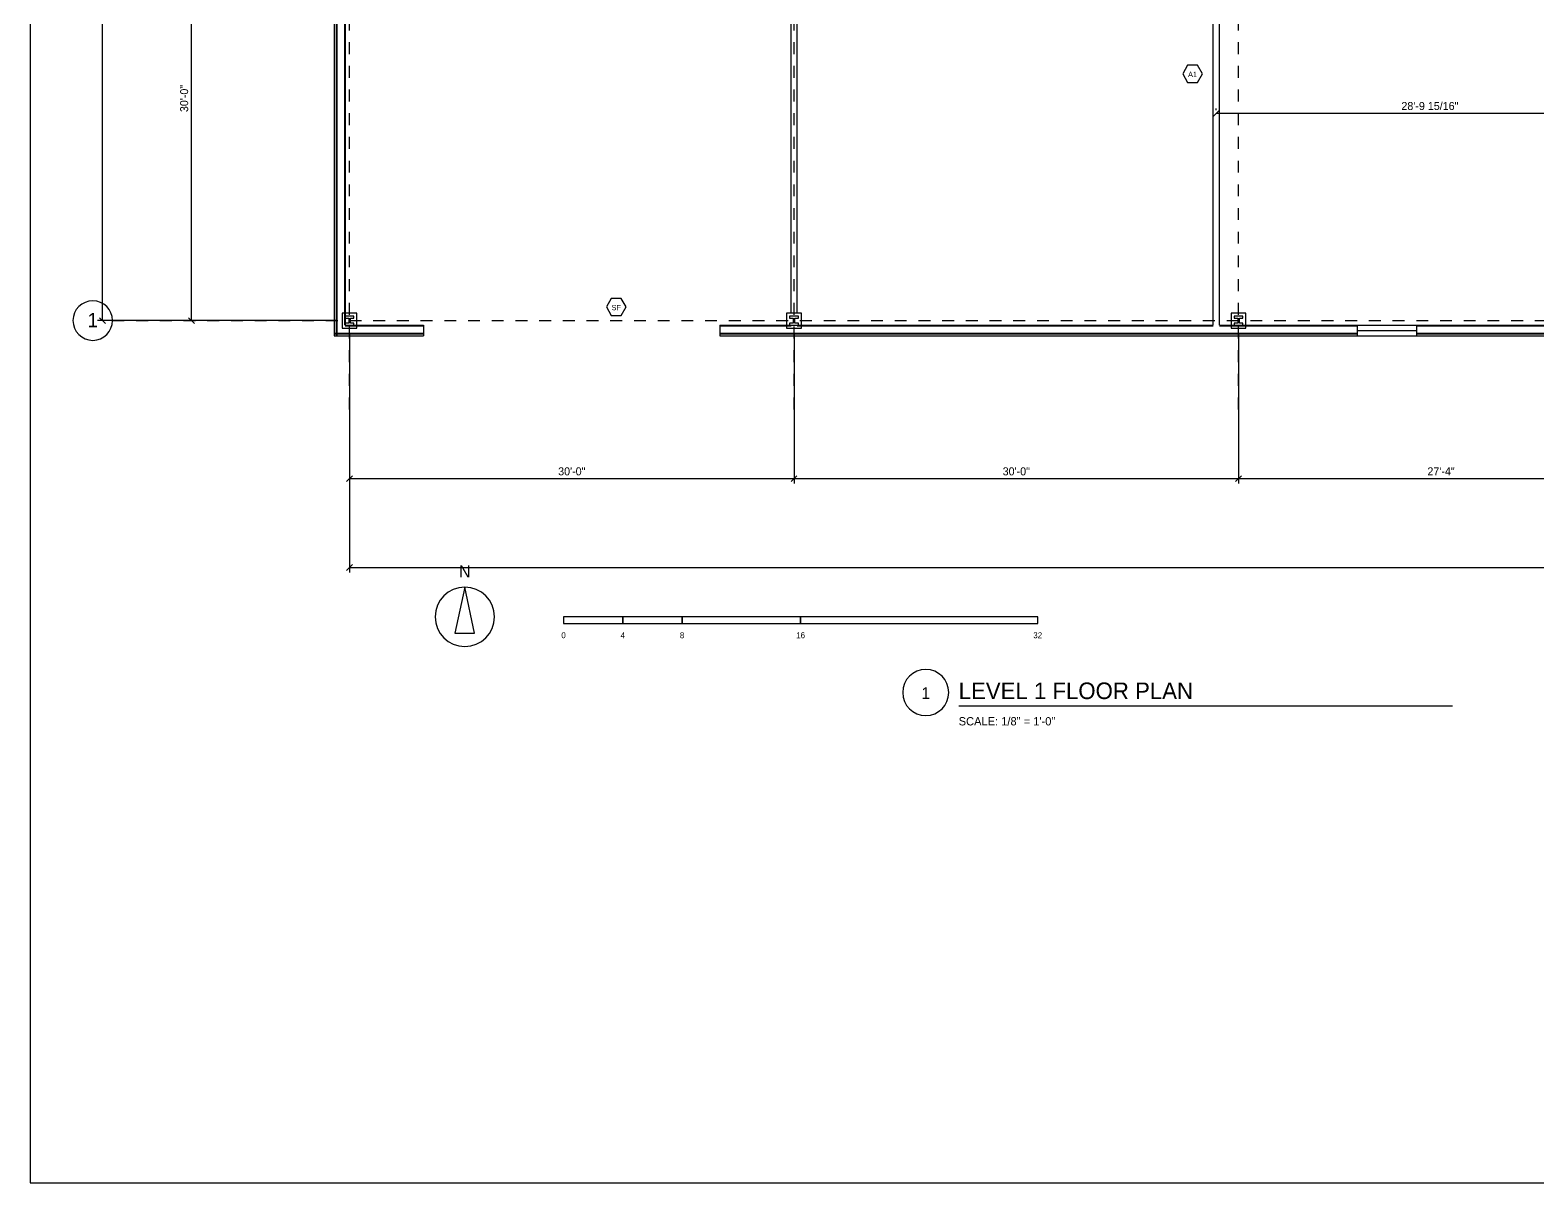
# Model space of a CAD drawing. Header units: inches. Extents: x 0.5 to 35.5, y 0.5 to 23.5.
# Drawn here: x 0.5 to 13.22, y 0.5 to 10.23 of the extents above; entities that cross this region are included whole.
import ezdxf
from ezdxf.enums import TextEntityAlignment as Align

# ---------------------------------------------------------------- set-up
doc = ezdxf.new("R2010")
doc.units = ezdxf.units.IN
doc.linetypes.add('DASHED', pattern=[0.125, 0.0833, -0.0417])
for name, color, linetype in [('A-ANNO-DIMS', 7, 'CONTINUOUS'), ('A-ANNO-SYMB', 5, 'CONTINUOUS'), ('A-ANNO-TEXT', 3, 'CONTINUOUS'), ('A-COLS', 1, 'CONTINUOUS'), ('A-GLAZ', 3, 'CONTINUOUS'), ('A-WALL', 2, 'CONTINUOUS'), ('G-ANNO-TTLB', 1, 'CONTINUOUS'), ('S-GRID', 1, 'CONTINUOUS')]:
    doc.layers.add(name, color=color, linetype=linetype)

msp = doc.modelspace()

# ---------------------------------------------------------------- linework, layer by layer
at = {"layer": 'A-ANNO-DIMS'}
for p, q in [((1.11069, 7.77778), (1.11069, 19.27778)), ((1.86069, 7.77778), (1.86069, 11.52778)), ((10.48239, 9.50323), (10.5315, 9.55233)), ((10.50694, 9.55556), (10.50694, 9.56944)), ((10.50694, 9.52778), (14.11069, 9.52778)), ((3.08292, 7.77778), (1.06903, 7.77778)), ((1.13525, 7.75323), (1.08614, 7.80233)), ((3.08292, 7.77778), (1.81903, 7.77778)), ((1.88525, 7.75323), (1.83614, 7.80233)), ((3.19444, 7.66625), (3.19444, 6.40236)), ((3.19444, 7.66625), (3.19444, 5.65236)), ((6.94444, 7.66625), (6.94444, 6.40236)), ((6.94444, 7.66625), (6.94444, 6.40236)), ((10.69444, 7.66625), (10.69444, 6.40236)), ((10.69444, 7.66625), (10.69444, 6.40236)), ((3.16989, 6.41948), (3.219, 6.46858)), ((3.19444, 6.44403), (6.94444, 6.44403)), ((6.91989, 6.41948), (6.969, 6.46858)), ((6.91989, 6.41948), (6.969, 6.46858)), ((6.94444, 6.44403), (10.69444, 6.44403)), ((10.66989, 6.41948), (10.719, 6.46858)), ((10.66989, 6.41948), (10.719, 6.46858)), ((10.69444, 6.44403), (14.11111, 6.44403)), ((3.16989, 5.66948), (3.219, 5.71858)), ((3.19444, 5.69403), (29.11111, 5.69403))]:
    msp.add_line(p, q, dxfattribs=at)
at = {"layer": 'A-ANNO-SYMB'}
for p, q in [((10.26489, 9.93328), (10.22322, 9.86111)), ((10.34822, 9.93328), (10.26489, 9.93328)), ((10.38989, 9.86111), (10.34822, 9.93328)), ((10.22322, 9.86111), (10.26489, 9.78894)), ((10.34822, 9.78894), (10.38989, 9.86111)), ((10.26489, 9.78894), (10.34822, 9.78894)), ((5.40278, 7.96505), (5.36111, 7.89288)), ((5.36111, 7.89288), (5.40278, 7.82071)), ((5.48611, 7.96505), (5.40278, 7.96505)), ((5.52778, 7.89288), (5.48611, 7.96505)), ((5.48611, 7.82071), (5.52778, 7.89288)), ((5.40278, 7.82071), (5.48611, 7.82071)), ((4.02689, 5.48508), (3.98989, 5.45455)), ((4.06936, 5.50813), (4.02689, 5.48508)), ((4.11628, 5.5227), (4.06936, 5.50813)), ((4.16667, 5.52778), (4.08333, 5.13889)), ((4.16667, 5.52778), (4.11628, 5.5227)), ((4.21705, 5.5227), (4.16667, 5.52778)), ((4.25, 5.13889), (4.16667, 5.52778)), ((4.26398, 5.50813), (4.21705, 5.5227)), ((4.30644, 5.48508), (4.26398, 5.50813)), ((4.34344, 5.45455), (4.30644, 5.48508)), ((3.93631, 5.37509), (3.92175, 5.32816)), ((3.95936, 5.41756), (3.93631, 5.37509)), ((3.98989, 5.45455), (3.95936, 5.41756)), ((4.37397, 5.41756), (4.34344, 5.45455)), ((4.39702, 5.37509), (4.37397, 5.41756)), ((4.41159, 5.32816), (4.39702, 5.37509)), ((3.92175, 5.32816), (3.91667, 5.27778)), ((3.91667, 5.27778), (3.92175, 5.22739)), ((3.92175, 5.22739), (3.93631, 5.18047)), ((4.39702, 5.18047), (4.41159, 5.22739)), ((4.41667, 5.27778), (4.41159, 5.32816)), ((4.41159, 5.22739), (4.41667, 5.27778)), ((5.5, 5.27778), (5, 5.27778)), ((5, 5.27778), (5, 5.22222)), ((5, 5.22222), (5.5, 5.22222)), ((5.5, 5.22222), (5.5, 5.27778)), ((6, 5.27778), (5.5, 5.27778)), ((5.5, 5.27778), (5.5, 5.22222)), ((5.5, 5.22222), (6, 5.22222)), ((6, 5.22222), (6, 5.27778)), ((7, 5.27778), (6, 5.27778)), ((6, 5.27778), (6, 5.22222)), ((6, 5.22222), (7, 5.22222)), ((7, 5.22222), (7, 5.27778)), ((9, 5.27778), (7, 5.27778)), ((7, 5.27778), (7, 5.22222)), ((7, 5.22222), (9, 5.22222)), ((9, 5.22222), (9, 5.27778)), ((3.93631, 5.18047), (3.95936, 5.138)), ((3.95936, 5.138), (3.98989, 5.101)), ((3.98989, 5.101), (4.02689, 5.07047)), ((4.08333, 5.13889), (4.25, 5.13889)), ((4.30644, 5.07047), (4.34344, 5.101)), ((4.34344, 5.101), (4.37397, 5.138)), ((4.37397, 5.138), (4.39702, 5.18047)), ((4.02689, 5.07047), (4.06936, 5.04742)), ((4.06936, 5.04742), (4.11628, 5.03286)), ((4.11628, 5.03286), (4.16667, 5.02778)), ((4.16667, 5.02778), (4.21705, 5.03286)), ((4.21705, 5.03286), (4.26398, 5.04742)), ((4.26398, 5.04742), (4.30644, 5.07047)), ((7.87639, 4.71458), (7.86506, 4.67808)), ((7.89432, 4.7476), (7.87639, 4.71458)), ((7.91806, 4.77638), (7.89432, 4.7476)), ((7.94684, 4.80013), (7.91806, 4.77638)), ((7.97987, 4.81805), (7.94684, 4.80013)), ((8.01637, 4.82938), (7.97987, 4.81805)), ((8.05556, 4.83333), (8.01637, 4.82938)), ((8.09474, 4.82938), (8.05556, 4.83333)), ((8.13124, 4.81805), (8.09474, 4.82938)), ((8.16427, 4.80013), (8.13124, 4.81805)), ((8.19305, 4.77638), (8.16427, 4.80013)), ((8.21679, 4.7476), (8.19305, 4.77638)), ((8.23472, 4.71458), (8.21679, 4.7476)), ((8.24605, 4.67808), (8.23472, 4.71458)), ((7.86506, 4.67808), (7.86111, 4.63889)), ((7.86111, 4.63889), (7.86506, 4.5997)), ((7.86506, 4.5997), (7.87639, 4.5632)), ((8.23472, 4.5632), (8.24605, 4.5997)), ((8.25, 4.63889), (8.24605, 4.67808)), ((8.24605, 4.5997), (8.25, 4.63889)), ((7.87639, 4.5632), (7.89432, 4.53017)), ((7.89432, 4.53017), (7.91806, 4.5014)), ((7.91806, 4.5014), (7.94684, 4.47765)), ((7.94684, 4.47765), (7.97987, 4.45972)), ((7.97987, 4.45972), (8.01637, 4.44839)), ((8.09474, 4.44839), (8.13124, 4.45972)), ((8.13124, 4.45972), (8.16427, 4.47765)), ((8.16427, 4.47765), (8.19305, 4.5014)), ((8.19305, 4.5014), (8.21679, 4.53017)), ((8.21679, 4.53017), (8.23472, 4.5632)), ((8.01637, 4.44839), (8.05556, 4.44444)), ((8.05556, 4.44444), (8.09474, 4.44839))]:
    msp.add_line(p, q, dxfattribs=at)
at = {"layer": 'A-ANNO-TEXT'}
msp.add_line((8.33333, 4.52778), (12.5, 4.52778), dxfattribs=at)
at = {"layer": 'A-COLS'}
for p, q in [((3.25694, 7.84028), (3.13194, 7.84028)), ((3.13194, 7.84028), (3.13194, 7.71528)), ((3.23194, 7.81528), (3.15694, 7.81528)), ((3.15694, 7.81528), (3.15694, 7.79861)), ((3.15694, 7.79861), (3.1875, 7.79861)), ((3.1875, 7.79861), (3.1875, 7.75694)), ((3.20139, 7.75694), (3.20139, 7.79861)), ((3.20139, 7.79861), (3.23194, 7.79861)), ((3.23194, 7.79861), (3.23194, 7.81528)), ((3.25694, 7.71528), (3.25694, 7.84028)), ((7.00694, 7.84028), (6.88194, 7.84028)), ((6.88194, 7.84028), (6.88194, 7.71528)), ((6.98194, 7.81528), (6.90694, 7.81528)), ((6.90694, 7.81528), (6.90694, 7.79861)), ((6.90694, 7.79861), (6.9375, 7.79861)), ((6.9375, 7.79861), (6.9375, 7.75694)), ((6.95139, 7.75694), (6.95139, 7.79861)), ((6.95139, 7.79861), (6.98194, 7.79861)), ((6.98194, 7.79861), (6.98194, 7.81528)), ((7.00694, 7.71528), (7.00694, 7.84028)), ((10.75694, 7.84028), (10.63194, 7.84028)), ((10.63194, 7.84028), (10.63194, 7.71528)), ((10.73194, 7.81528), (10.65694, 7.81528)), ((10.65694, 7.81528), (10.65694, 7.79861)), ((10.65694, 7.79861), (10.6875, 7.79861)), ((10.6875, 7.79861), (10.6875, 7.75694)), ((10.70139, 7.75694), (10.70139, 7.79861)), ((10.70139, 7.79861), (10.73194, 7.79861)), ((10.73194, 7.79861), (10.73194, 7.81528)), ((10.75694, 7.71528), (10.75694, 7.84028)), ((3.13194, 7.71528), (3.25694, 7.71528)), ((3.1875, 7.75694), (3.15694, 7.75694)), ((3.15694, 7.75694), (3.15694, 7.74028)), ((3.15694, 7.74028), (3.23194, 7.74028)), ((3.23194, 7.75694), (3.20139, 7.75694)), ((3.23194, 7.74028), (3.23194, 7.75694)), ((6.88194, 7.71528), (7.00694, 7.71528)), ((6.9375, 7.75694), (6.90694, 7.75694)), ((6.90694, 7.75694), (6.90694, 7.74028)), ((6.90694, 7.74028), (6.98194, 7.74028)), ((6.98194, 7.75694), (6.95139, 7.75694)), ((6.98194, 7.74028), (6.98194, 7.75694)), ((10.63194, 7.71528), (10.75694, 7.71528)), ((10.6875, 7.75694), (10.65694, 7.75694)), ((10.65694, 7.75694), (10.65694, 7.74028)), ((10.65694, 7.74028), (10.73194, 7.74028)), ((10.73194, 7.75694), (10.70139, 7.75694)), ((10.73194, 7.74028), (10.73194, 7.75694))]:
    msp.add_line(p, q, dxfattribs=at)
at = {"layer": 'A-GLAZ'}
for p, q in [((11.69444, 7.74067), (12.19444, 7.74067)), ((11.69444, 7.69444), (12.19444, 7.69444)), ((11.69444, 7.64822), (12.19444, 7.64822))]:
    msp.add_line(p, q, dxfattribs=at)
at = {"layer": 'A-WALL'}
for p, q in [((6.91905, 7.84028), (6.91905, 11.46528)), ((3.06489, 11.27778), (3.06489, 7.64822)), ((3.08181, 11.27778), (3.08181, 7.64822)), ((3.08832, 11.27778), (3.08832, 7.64822)), ((3.15082, 11.27778), (3.15082, 7.74067)), ((3.15734, 11.27778), (3.15734, 7.74067)), ((6.96984, 7.84028), (6.96984, 11.25239)), ((10.48155, 7.74067), (10.48155, 11.25239)), ((10.53234, 7.74067), (10.53234, 11.25239)), ((3.06489, 7.67166), (3.81944, 7.67166)), ((3.06489, 7.66515), (3.81944, 7.66515)), ((3.06489, 7.64822), (3.81944, 7.64822)), ((3.15734, 7.74067), (3.81944, 7.74067)), ((3.15734, 7.73416), (3.81944, 7.73416)), ((3.81944, 7.74067), (3.81944, 7.64822)), ((3.81944, 7.71788), (3.81944, 7.67101)), ((3.81944, 7.71788), (3.81944, 7.67101)), ((6.31944, 7.74067), (6.91905, 7.74067)), ((6.31944, 7.74067), (6.31944, 7.64822)), ((6.31944, 7.73416), (6.91905, 7.73416)), ((6.31944, 7.71788), (6.31944, 7.67101)), ((6.31944, 7.71788), (6.31944, 7.67101)), ((6.31944, 7.67166), (11.69444, 7.67166)), ((6.31944, 7.66515), (11.69444, 7.66515)), ((6.31944, 7.64822), (11.69444, 7.64822)), ((6.96984, 7.74067), (10.48155, 7.74067)), ((6.96984, 7.73416), (10.48155, 7.73416)), ((10.53234, 7.74067), (11.69444, 7.74067)), ((10.53234, 7.73416), (11.69444, 7.73416)), ((11.69444, 7.74067), (11.69444, 7.64822)), ((12.19444, 7.74067), (14.07335, 7.74067)), ((12.19444, 7.74067), (12.19444, 7.64822)), ((12.19444, 7.73416), (14.07335, 7.73416)), ((12.19444, 7.67166), (15.44444, 7.67166)), ((12.19444, 7.66515), (15.44444, 7.66515)), ((12.19444, 7.64822), (15.44444, 7.64822))]:
    msp.add_line(p, q, dxfattribs=at)
at = {"layer": 'G-ANNO-TTLB'}
for p, q in [((0.5, 23.5), (0.5, 0.5)), ((0.5, 0.5), (35.5, 0.5))]:
    msp.add_line(p, q, dxfattribs=at)
at = {"layer": 'S-GRID', "linetype": 'DASHED'}
for p, q in [((3.19444, 7.02778), (3.19444, 21.40278)), ((6.94444, 7.02778), (6.94444, 21.40278)), ((10.69444, 7.02778), (10.69444, 21.40278)), ((1.19444, 7.77778), (29.94444, 7.77778))]:
    msp.add_line(p, q, dxfattribs=at)
at = {"layer": 'S-GRID'}
for p, q in [((0.90993, 7.89563), (0.88958, 7.87096)), ((0.93459, 7.91598), (0.90993, 7.89563)), ((0.9629, 7.93135), (0.93459, 7.91598)), ((0.99419, 7.94106), (0.9629, 7.93135)), ((1.02778, 7.94444), (0.99419, 7.94106)), ((1.06137, 7.94106), (1.02778, 7.94444)), ((1.09265, 7.93135), (1.06137, 7.94106)), ((1.12096, 7.91598), (1.09265, 7.93135)), ((1.14563, 7.89563), (1.12096, 7.91598)), ((1.16598, 7.87096), (1.14563, 7.89563)), ((0.8645, 7.81137), (0.86111, 7.77778)), ((0.86111, 7.77778), (0.8645, 7.74419)), ((0.87421, 7.84265), (0.8645, 7.81137)), ((0.88958, 7.87096), (0.87421, 7.84265)), ((1.18135, 7.84265), (1.16598, 7.87096)), ((1.19106, 7.81137), (1.18135, 7.84265)), ((1.19444, 7.77778), (1.19106, 7.81137)), ((1.19106, 7.74419), (1.19444, 7.77778)), ((0.8645, 7.74419), (0.87421, 7.7129)), ((0.87421, 7.7129), (0.88958, 7.68459)), ((0.88958, 7.68459), (0.90993, 7.65993)), ((0.90993, 7.65993), (0.93459, 7.63958)), ((0.93459, 7.63958), (0.9629, 7.62421)), ((1.09265, 7.62421), (1.12096, 7.63958)), ((1.12096, 7.63958), (1.14563, 7.65993)), ((1.14563, 7.65993), (1.16598, 7.68459)), ((1.16598, 7.68459), (1.18135, 7.7129)), ((1.18135, 7.7129), (1.19106, 7.74419)), ((0.9629, 7.62421), (0.99419, 7.6145)), ((0.99419, 7.6145), (1.02778, 7.61111)), ((1.02778, 7.61111), (1.06137, 7.6145)), ((1.06137, 7.6145), (1.09265, 7.62421))]:
    msp.add_line(p, q, dxfattribs=at)

# ---------------------------------------------------------------- texts
at = {"layer": 'A-ANNO-DIMS'}
msp.add_text('30\'-0"', height=0.0675, rotation=90, dxfattribs=at).set_placement((1.83292, 9.65278), align=Align.CENTER)
for s, p in [('28\'-9 15/16"', (12.30882, 9.55556)), ('30\'-0"', (5.06944, 6.47181)), ('30\'-0"', (8.81944, 6.47181)), ('27\'-4"', (12.40278, 6.47181))]:
    msp.add_text(s, height=0.0675, dxfattribs=at).set_placement(p, align=Align.CENTER)
at = {"layer": 'A-ANNO-SYMB'}
for s, height, p in [('A1', 0.045, (10.30655, 9.83333)), ('SF', 0.045, (5.44444, 7.8651)), ('N', 0.1, (4.16667, 5.61111)), ('0', 0.05, (5, 5.09722)), ('4', 0.05, (5.5, 5.09722)), ('8', 0.05, (6, 5.09722)), ('16', 0.05, (7, 5.09722)), ('32', 0.05, (9, 5.09722)), ('1', 0.1, (8.05556, 4.58333))]:
    msp.add_text(s, height=height, dxfattribs=at).set_placement(p, align=Align.CENTER)
at = {"layer": 'A-ANNO-TEXT'}
for s, height, p in [('LEVEL 1 FLOOR PLAN', 0.14, (8.33333, 4.58333)), ('SCALE: 1/8" = 1\'-0"', 0.07, (8.33333, 4.36111))]:
    msp.add_text(s, height=height, dxfattribs=at).set_placement(p)
at = {"layer": 'S-GRID'}
msp.add_text('1', height=0.12, dxfattribs=at).set_placement((1.02778, 7.72222), align=Align.CENTER)

doc.saveas('drawing.dxf')
